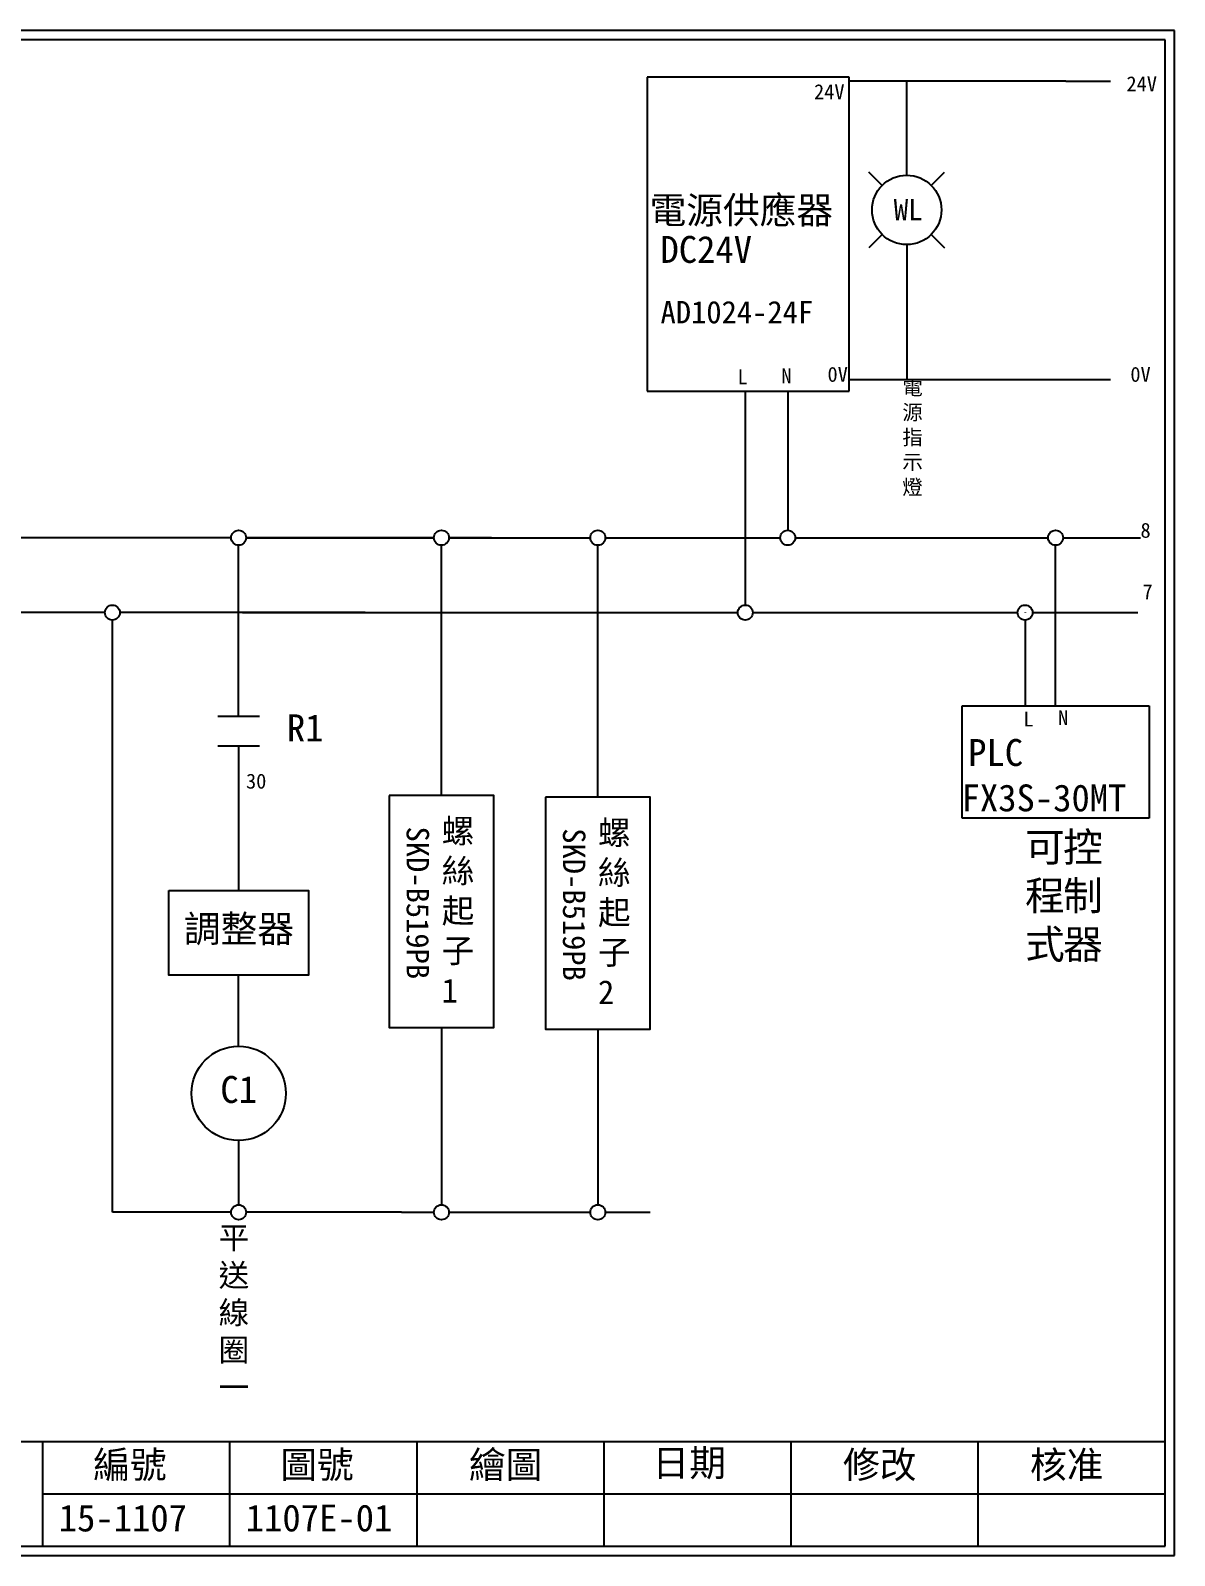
# Model space of a CAD drawing. Extents: x 10 to 297, y 3 to 207.
# Drawn here: x 144.1 to 297, y 3 to 207 of the extents above; entities that cross this region are included whole.
import ezdxf
from ezdxf.enums import TextEntityAlignment as Align

# ---------------------------------------------------------------- set-up
doc = ezdxf.new("R2010")
doc.units = 0
doc.layers.get('0').update_dxf_attribs({"linetype": 'CONTINUOUS'})
doc.layers.add('圖框層', color=7, linetype='CONTINUOUS')
doc.layers.add('標尺寸層', color=3, linetype='CONTINUOUS')
doc.styles.add('CNS', font='romanc.shx', dxfattribs={"bigfont": 'chineset.shx'})
doc.styles.add('STSL', font='kaiu.ttf')

msp = doc.modelspace()

# ---------------------------------------------------------------- linework, layer by layer
for p, q in [((253.52, 200.72), (226.52, 200.72)), ((226.52, 200.72), (226.52, 158.72)), ((253.52, 158.72), (253.52, 200.72)), ((282.49, 200.19), (253.52, 200.19)), ((261.21, 191.51), (261.21, 200.19)), ((261.21, 187.61), (261.21, 191.51)), ((257.93, 186.25), (256.16, 188.02)), ((264.49, 186.25), (266.26, 188.02)), ((257.93, 179.69), (256.16, 177.92)), ((264.49, 179.69), (266.26, 177.92)), ((261.21, 178.33), (261.21, 174.38)), ((261.21, 174.38), (261.21, 160.24)), ((282.49, 160.24), (253.52, 160.24)), ((226.52, 158.72), (249.52, 158.72)), ((239.63, 158.72), (239.63, 130.12)), ((245.3, 158.72), (245.3, 140.12)), ((249.52, 158.72), (253.52, 158.72)), ((170.91, 139.12), (121.21, 139.12)), ((172.91, 139.12), (198.02, 139.12)), ((198.02, 139.12), (172.91, 139.12)), ((205.72, 139.12), (200.02, 139.12)), ((200.02, 139.12), (218.92, 139.12)), ((220.92, 139.12), (244.3, 139.12)), ((246.3, 139.12), (280.11, 139.12)), ((282.11, 139.12), (292.46, 139.12)), ((171.91, 115.27), (171.91, 138.12)), ((281.11, 116.64), (281.11, 138.12)), ((154.03, 129.12), (121.21, 129.12)), ((188.84, 129.12), (156.03, 129.12)), ((172.41, 129.12), (238.63, 129.12)), ((240.63, 129.12), (276.03, 129.12)), ((278.03, 129.12), (292.09, 129.12)), ((268.61, 116.64), (293.61, 116.64)), ((268.61, 101.64), (268.61, 116.64)), ((293.61, 116.64), (293.61, 101.64)), ((171.91, 111.3), (171.91, 91.96)), ((293.61, 101.64), (268.61, 101.64)), ((171.91, 71.11), (171.91, 80.64)), ((171.91, 58.51), (171.91, 49.91))]:
    msp.add_line(p, q)
at = {"color": 7}
for points in [[(192.01, 104.63), (192.01, 73.61), (206.03, 73.61), (206.03, 104.63)], [(212.91, 104.41), (212.91, 73.39), (226.93, 73.39), (226.93, 104.41)]]:
    msp.add_lwpolyline(points, close=True, dxfattribs=at)
msp.add_lwpolyline([(162.58, 91.96), (181.23, 91.96), (181.23, 80.64), (162.58, 80.64)], close=True)
for centre, radius in [((261.21, 182.97), 4.64), ((245.3, 139.12), 1), ((239.63, 129.12), 1), ((171.91, 64.81), 6.3)]:
    msp.add_circle(centre, radius)
at = {"layer": '圖框層', "color": 7}
for p, q in [((297, 206.97), (10, 206.97)), ((297, 3), (297, 206.97)), ((295.75, 205.72), (11.25, 205.72)), ((295.75, 4.25), (295.75, 205.72)), ((11.25, 18.25), (295.75, 18.25)), ((145.75, 4.25), (145.75, 18.25)), ((170.75, 4.25), (170.75, 18.25)), ((195.75, 4.25), (195.75, 18.25)), ((220.75, 4.25), (220.75, 18.25)), ((245.75, 4.25), (245.75, 18.25)), ((270.75, 4.25), (270.75, 18.25)), ((145.75, 11.25), (295.75, 11.25)), ((11.25, 4.25), (295.75, 4.25)), ((10, 3), (297, 3))]:
    msp.add_line(p, q, dxfattribs=at)
at = {"layer": '標尺寸層', "color": 7}
for p, q in [((282.49, 200.19), (288.43, 200.19)), ((288.43, 160.24), (282.49, 160.24)), ((199.02, 104.63), (199.02, 138.12)), ((219.92, 104.41), (219.92, 138.12)), ((277.03, 129.15), (277.03, 129.12)), ((155.03, 48.91), (155.03, 128.12)), ((277.03, 128.12), (277.03, 116.64)), ((169.12, 115.27), (174.69, 115.27)), ((169.12, 111.3), (174.69, 111.3)), ((199.02, 73.61), (199.02, 49.91)), ((219.92, 73.39), (219.92, 49.91)), ((170.91, 48.91), (155.03, 48.91)), ((193.67, 48.91), (172.91, 48.91)), ((193.67, 48.91), (198.02, 48.91)), ((200.02, 48.91), (218.92, 48.91)), ((220.92, 48.91), (226.93, 48.91))]:
    msp.add_line(p, q, dxfattribs=at)
for centre in [(171.91, 139.12), (199.02, 139.12), (219.92, 139.12), (281.11, 139.12), (155.03, 129.12), (277.03, 129.12), (171.91, 48.91), (199.02, 48.91), (219.92, 48.91)]:
    msp.add_circle(centre, 1, dxfattribs=at)

# ---------------------------------------------------------------- texts
at = {"color": 7}
msp.add_text('WL', height=2.856, dxfattribs=at).set_placement((261.41, 183.02), align=Align.MIDDLE_CENTER)
at = {"color": 7, "char_height": 3.2, "width": 3.6988, "attachment_point": 1, "style": 'CNS'}
for s, insert in [('{\\fDFKai-SB|b0|i0|c136|p65;螺絲起子1}', (199.05, 101.5)), ('{\\fDFKai-SB|b0|i0|c136|p65;螺絲起子2}', (219.94, 101.28))]:
    msp.add_mtext(s, dxfattribs=dict(at, insert=insert))
at = {"layer": '圖框層', "color": 4, "style": 'STSL'}
for s, height, p in [('24V', 2, (290.58, 198.84)), ('24V', 2, (248.82, 197.78)), ('電源供應器', 3.6, (226.83, 181.14)), ('DC24V', 3.6, (228.29, 175.89)), ('AD1024-24F', 3, (228.3, 167.8)), ('L', 2, (238.59, 159.63)), ('N', 2, (244.45, 159.78)), ('0V', 2, (250.62, 159.98)), ('0V', 2, (291.1, 159.98)), ('8', 2, (292.46, 139.12)), ('7', 2, (292.73, 130.9)), ('R1', 3.6, (178.35, 111.9)), ('L', 2, (276.8, 113.88)), ('N', 2, (281.44, 114.06)), ('PLC', 3.6, (269.42, 108.6)), ('30', 2, (172.89, 105.57)), ('FX3S-30MT', 3.6, (268.54, 102.53)), ('調整器', 3.6, (164.59, 85.02)), ('C1', 3.6, (169.46, 63.53)), ('編號', 3.6, (152.47, 13.34)), ('圖號', 3.6, (177.47, 13.34)), ('繪圖', 3.6, (202.69, 13.34)), ('日期', 3.6, (227.22, 13.59)), ('修改', 3.6, (252.69, 13.34)), ('核准', 3.6, (277.69, 13.34)), ('15-1107', 3.6, (147.86, 6.22)), ('1107E-01', 3.6, (172.86, 6.22))]:
    msp.add_text(s, height=height, dxfattribs=at).set_placement(p)
for p in [(194.36, 100.5), (215.26, 100.27)]:
    msp.add_text('SKD-B519PB', height=3, rotation=270, dxfattribs=at).set_placement(p)
at = {"layer": '標尺寸層', "color": 7, "attachment_point": 1, "style": 'CNS'}
for s, insert, char_height, width in [('{\\fDFKai-SB|b0|i0|c136|p65;電\\P源指示燈}', (260.62, 160.24), 2, 4.1392), ('{\\fDFKai-SB|b0|i0|c136|p65;控制器}', (282.11, 99.71), 3.9, 5.4243), ('{\\fDFKai-SB|b0|i0|c136|p65;可程式}', (277.02, 99.71), 3.9, 5.4243), ('{\\fDFKai-SB|b0|i0|c136|p65;平送線圈一}', (169.23, 46.99), 3, 5.4243)]:
    msp.add_mtext(s, dxfattribs=dict(at, insert=insert, char_height=char_height, width=width))

doc.saveas('drawing.dxf')
